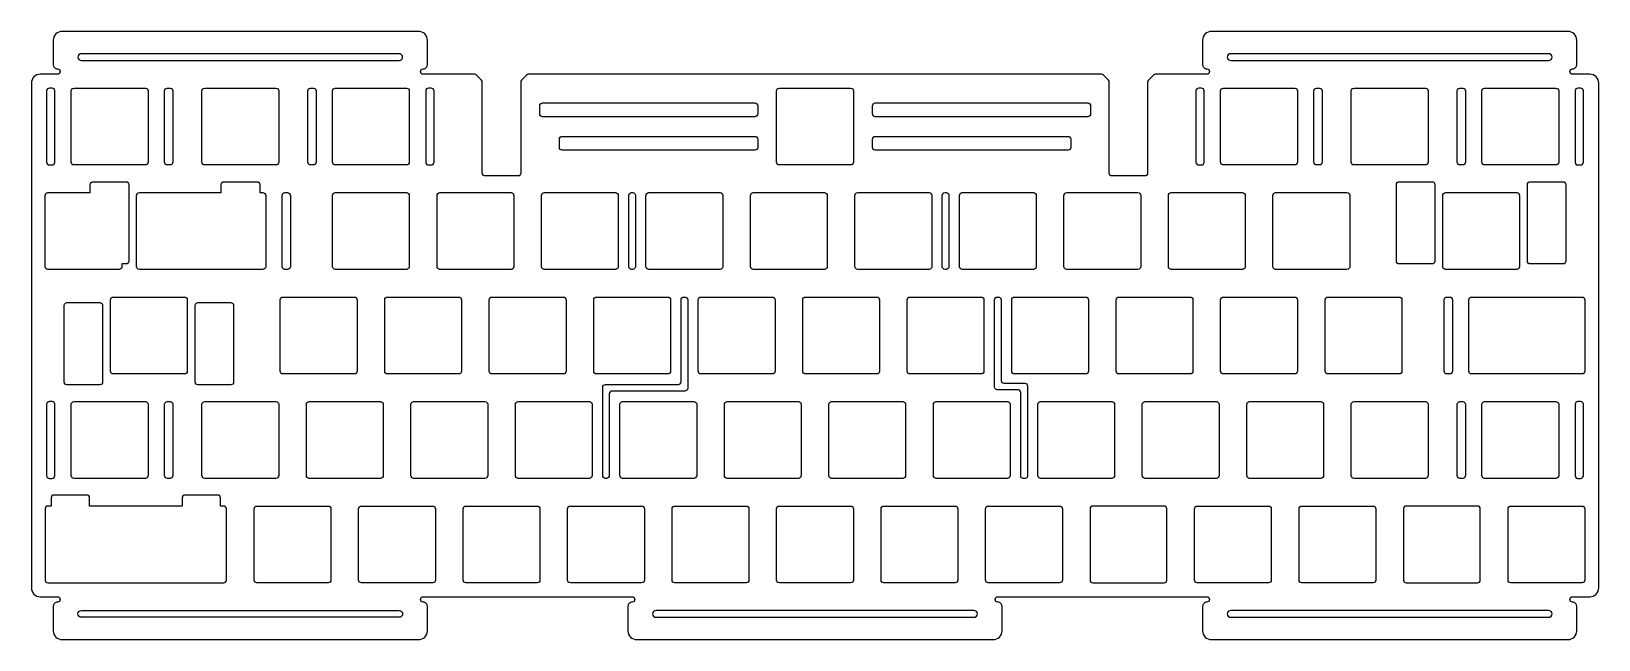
# Model space of a CAD drawing. Header units: millimetres. Extents: x -329 to -43, y 21 to 132.
import ezdxf

# ---------------------------------------------------------------- set-up
doc = ezdxf.new("R2010")
doc.units = ezdxf.units.MM
doc.layers.get('0').update_dxf_attribs({"linetype": 'CONTINUOUS'})

msp = doc.modelspace()

# ---------------------------------------------------------------- linework, layer by layer
for points in [[(-323.01, 131.66, 0.414214), (-324.61, 130.06), (-324.61, 125.58, 0.414214), (-323.86, 124.83, -1), (-323.86, 123.83), (-327.01, 123.83, 0.414214), (-328.61, 122.22), (-328.61, 30.18, 0.414214), (-327.01, 28.57), (-323.86, 28.57, -1), (-323.86, 27.57, 0.414214), (-324.61, 26.82), (-324.61, 22.34, 0.414214), (-323.01, 20.74), (-258.01, 20.74, 0.414214), (-256.41, 22.34), (-256.41, 26.82, 0.414214), (-257.16, 27.57, -1), (-257.16, 28.57), (-219.09, 28.57, -1), (-219.09, 27.57, 0.414214), (-219.84, 26.82), (-219.84, 22.34, 0.414214), (-218.24, 20.74), (-153.24, 20.74, 0.414214), (-151.64, 22.34), (-151.64, 26.82, 0.414214), (-152.39, 27.57, -1), (-152.39, 28.57), (-114.31, 28.57, -1), (-114.31, 27.57, 0.414214), (-115.06, 26.82), (-115.06, 22.34, 0.414214), (-113.46, 20.74), (-48.46, 20.74, 0.414214), (-46.86, 22.34), (-46.86, 26.82, 0.414214), (-47.61, 27.57, -1), (-47.61, 28.57), (-44.46, 28.57, 0.414214), (-42.86, 30.18), (-42.86, 122.22, 0.414214), (-44.46, 123.83), (-47.61, 123.83, -1), (-47.61, 124.83, 0.414214), (-46.86, 125.58), (-46.86, 130.06, 0.414214), (-48.46, 131.66), (-113.46, 131.66, 0.414214), (-115.06, 130.06), (-115.06, 125.58, 0.414214), (-114.31, 124.83, -1), (-114.31, 123.83), (-123.67, 123.83, 0.198912), (-124.03, 123.68), (-124.94, 122.76, 0.198912), (-125.09, 122.41), (-125.09, 105.8, -0.414214), (-125.59, 105.3), (-131.59, 105.3, -0.414214), (-132.09, 105.8), (-132.09, 122.41, 0.198912), (-132.23, 122.76), (-133.15, 123.68, 0.198912), (-133.5, 123.83), (-237.97, 123.83, 0.198912), (-238.33, 123.68), (-239.24, 122.76, 0.198912), (-239.39, 122.41), (-239.39, 105.8, -0.414214), (-239.89, 105.3), (-245.89, 105.3, -0.414214), (-246.39, 105.8), (-246.39, 122.41, 0.198912), (-246.53, 122.76), (-247.45, 123.68, 0.198912), (-247.8, 123.83), (-257.16, 123.83, -1), (-257.16, 124.83, 0.414214), (-256.41, 125.58), (-256.41, 130.06, 0.414214), (-258.01, 131.66)], [(-319.49, 127.58, 1), (-319.49, 126.33), (-261.54, 126.33, 1), (-261.54, 127.58)], [(-109.94, 127.58, 1), (-109.94, 126.33), (-51.99, 126.33, 1), (-51.99, 127.58)], [(-324.83, 107.3, 0.414214), (-324.33, 107.8), (-324.33, 120.8, 0.414214), (-324.83, 121.3), (-325.32, 121.3, 0.414214), (-325.83, 120.8), (-325.83, 107.8, 0.414214), (-325.32, 107.3)], [(-307.82, 107.3), (-320.83, 107.3, -0.414214), (-321.33, 107.8), (-321.33, 120.8, -0.414214), (-320.83, 121.3), (-307.82, 121.3, -0.414214), (-307.32, 120.8), (-307.32, 107.8, -0.414214)], [(-304.32, 107.8), (-304.32, 120.8, -0.414214), (-303.82, 121.3), (-303.32, 121.3, -0.414214), (-302.82, 120.8), (-302.82, 107.8, -0.414214), (-303.32, 107.3), (-303.82, 107.3, -0.414214)], [(-297.01, 121.3), (-284.01, 121.3, -0.414214), (-283.51, 120.8), (-283.51, 107.8, -0.414214), (-284.01, 107.3), (-297.01, 107.3, -0.414214), (-297.51, 107.8), (-297.51, 120.8, -0.414214)], [(-277.2, 107.3), (-277.7, 107.3, -0.414214), (-278.2, 107.8), (-278.2, 120.8, -0.414214), (-277.7, 121.3), (-277.2, 121.3, -0.414214), (-276.7, 120.8), (-276.7, 107.8, -0.414214)], [(-273.7, 107.8), (-273.7, 120.8, -0.414214), (-273.2, 121.3), (-260.2, 121.3, -0.414214), (-259.7, 120.8), (-259.7, 107.8, -0.414214), (-260.2, 107.3), (-273.2, 107.3, -0.414214)], [(-256.2, 121.3, 0.414214), (-256.7, 120.8), (-256.7, 107.8, 0.414214), (-256.2, 107.3), (-255.7, 107.3, 0.414214), (-255.2, 107.8), (-255.2, 120.8, 0.414214), (-255.7, 121.3)], [(-179.24, 107.3), (-192.24, 107.3, -0.414214), (-192.74, 107.8), (-192.74, 120.8, -0.414214), (-192.24, 121.3), (-179.24, 121.3, -0.414214), (-178.74, 120.8), (-178.74, 107.8, -0.414214)], [(-115.28, 107.3, 0.414214), (-114.78, 107.8), (-114.78, 120.8, 0.414214), (-115.28, 121.3), (-115.78, 121.3, 0.414214), (-116.28, 120.8), (-116.28, 107.8, 0.414214), (-115.78, 107.3)], [(-98.28, 107.3), (-111.28, 107.3, -0.414214), (-111.78, 107.8), (-111.78, 120.8, -0.414214), (-111.28, 121.3), (-98.28, 121.3, -0.414214), (-97.78, 120.8), (-97.78, 107.8, -0.414214)], [(-93.78, 107.3), (-94.28, 107.3, -0.414214), (-94.78, 107.8), (-94.78, 120.8, -0.414214), (-94.28, 121.3), (-93.78, 121.3, -0.414214), (-93.28, 120.8), (-93.28, 107.8, -0.414214)], [(-87.46, 121.3), (-74.46, 121.3, -0.414214), (-73.96, 120.8), (-73.96, 107.8, -0.414214), (-74.46, 107.3), (-87.46, 107.3, -0.414214), (-87.96, 107.8), (-87.96, 120.8, -0.414214)], [(-67.65, 107.3), (-68.15, 107.3, -0.414214), (-68.65, 107.8), (-68.65, 120.8, -0.414214), (-68.15, 121.3), (-67.65, 121.3, -0.414214), (-67.15, 120.8), (-67.15, 107.8, -0.414214)], [(-50.65, 107.3), (-63.65, 107.3, -0.414214), (-64.15, 107.8), (-64.15, 120.8, -0.414214), (-63.65, 121.3), (-50.65, 121.3, -0.414214), (-50.15, 120.8), (-50.15, 107.8, -0.414214)], [(-46.65, 121.3, 0.414214), (-47.15, 120.8), (-47.15, 107.8, 0.414214), (-46.65, 107.3), (-46.15, 107.3, 0.414214), (-45.65, 107.8), (-45.65, 120.8, 0.414214), (-46.15, 121.3)], [(-196.69, 116.1), (-235.43, 116.1, -0.414214), (-235.93, 116.6), (-235.93, 118.1, -0.414214), (-235.43, 118.6), (-196.69, 118.6, -0.414214), (-196.19, 118.1), (-196.19, 116.6, -0.414214)], [(-136, 116.1), (-174.74, 116.1, -0.414214), (-175.24, 116.6), (-175.24, 118.1, -0.414214), (-174.74, 118.6), (-136, 118.6, -0.414214), (-135.5, 118.1), (-135.5, 116.6, -0.414214)], [(-231.83, 112.5), (-196.69, 112.5, -0.414214), (-196.19, 112), (-196.19, 110.5, -0.414214), (-196.69, 110), (-231.83, 110, -0.414214), (-232.33, 110.5), (-232.33, 112, -0.414214)], [(-139.6, 110), (-174.74, 110, -0.414214), (-175.24, 110.5), (-175.24, 112, -0.414214), (-174.74, 112.5), (-139.6, 112.5, -0.414214), (-139.1, 112), (-139.1, 110.5, -0.414214)], [(-325.59, 102.25), (-317.86, 102.25), (-317.86, 103.75, -0.414214), (-317.36, 104.25), (-311.36, 104.25, -0.414214), (-310.86, 103.75), (-310.86, 89.75, -0.414214), (-311.36, 89.25), (-312.09, 89.25), (-312.09, 88.75, -0.414214), (-312.59, 88.25), (-325.59, 88.25, -0.414214), (-326.09, 88.75), (-326.09, 101.75, -0.414214)], [(-293.48, 104.25), (-287.48, 104.25, -0.414214), (-286.98, 103.75), (-286.98, 102.25), (-286.39, 102.25, -0.414214), (-285.89, 101.75), (-285.89, 88.75, -0.414214), (-286.39, 88.25), (-308.92, 88.25, -0.414214), (-309.42, 88.75), (-309.42, 101.75, -0.414214), (-308.92, 102.25), (-293.98, 102.25), (-293.98, 103.75, -0.414214)], [(-73.23, 89.25), (-79.23, 89.25, -0.414214), (-79.73, 89.75), (-79.73, 103.75, -0.414214), (-79.23, 104.25), (-73.23, 104.25, -0.414214), (-72.73, 103.75), (-72.73, 89.75, -0.414214)], [(-55.86, 89.75), (-55.86, 103.75, -0.414214), (-55.36, 104.25), (-49.36, 104.25, -0.414214), (-48.86, 103.75), (-48.86, 89.75, -0.414214), (-49.36, 89.25), (-55.36, 89.25, -0.414214)], [(-282.89, 88.75), (-282.89, 101.75, -0.414214), (-282.39, 102.25), (-281.89, 102.25, -0.414214), (-281.39, 101.75), (-281.39, 88.75, -0.414214), (-281.89, 88.25), (-282.39, 88.25, -0.414214)], [(-260.2, 88.25), (-273.2, 88.25, -0.414214), (-273.7, 88.75), (-273.7, 101.75, -0.414214), (-273.2, 102.25), (-260.2, 102.25, -0.414214), (-259.7, 101.75), (-259.7, 88.75, -0.414214)], [(-241.15, 88.25), (-254.15, 88.25, -0.414214), (-254.65, 88.75), (-254.65, 101.75, -0.414214), (-254.15, 102.25), (-241.15, 102.25, -0.414214), (-240.65, 101.75), (-240.65, 88.75, -0.414214)], [(-222.1, 88.25), (-235.1, 88.25, -0.414214), (-235.6, 88.75), (-235.6, 101.75, -0.414214), (-235.1, 102.25), (-222.1, 102.25, -0.414214), (-221.6, 101.75), (-221.6, 88.75, -0.414214)], [(-219.68, 88.75), (-219.68, 101.75, -0.414214), (-219.18, 102.25), (-218.98, 102.25, -0.414214), (-218.47, 101.75), (-218.47, 88.75, -0.414214), (-218.98, 88.25), (-219.18, 88.25, -0.414214)], [(-216.55, 88.75), (-216.55, 101.75, -0.414214), (-216.05, 102.25), (-203.05, 102.25, -0.414214), (-202.55, 101.75), (-202.55, 88.75, -0.414214), (-203.05, 88.25), (-216.05, 88.25, -0.414214)], [(-184, 88.25), (-197, 88.25, -0.414214), (-197.5, 88.75), (-197.5, 101.75, -0.414214), (-197, 102.25), (-184, 102.25, -0.414214), (-183.5, 101.75), (-183.5, 88.75, -0.414214)], [(-164.95, 88.25), (-177.95, 88.25, -0.414214), (-178.45, 88.75), (-178.45, 101.75, -0.414214), (-177.95, 102.25), (-164.95, 102.25, -0.414214), (-164.45, 101.75), (-164.45, 88.75, -0.414214)], [(-162.53, 88.75), (-162.53, 101.75, -0.414214), (-162.03, 102.25), (-161.83, 102.25, -0.414214), (-161.32, 101.75), (-161.32, 88.75, -0.414214), (-161.83, 88.25), (-162.03, 88.25, -0.414214)], [(-145.9, 88.25), (-158.9, 88.25, -0.414214), (-159.4, 88.75), (-159.4, 101.75, -0.414214), (-158.9, 102.25), (-145.9, 102.25, -0.414214), (-145.4, 101.75), (-145.4, 88.75, -0.414214)], [(-140.35, 88.75), (-140.35, 101.75, -0.414214), (-139.85, 102.25), (-126.85, 102.25, -0.414214), (-126.35, 101.75), (-126.35, 88.75, -0.414214), (-126.85, 88.25), (-139.85, 88.25, -0.414214)], [(-107.8, 88.25), (-120.8, 88.25, -0.414214), (-121.3, 88.75), (-121.3, 101.75, -0.414214), (-120.8, 102.25), (-107.8, 102.25, -0.414214), (-107.3, 101.75), (-107.3, 88.75, -0.414214)], [(-88.75, 88.25), (-101.75, 88.25, -0.414214), (-102.25, 88.75), (-102.25, 101.75, -0.414214), (-101.75, 102.25), (-88.75, 102.25, -0.414214), (-88.25, 101.75), (-88.25, 88.75, -0.414214)], [(-57.79, 88.25), (-70.79, 88.25, -0.414214), (-71.29, 88.75), (-71.29, 101.75, -0.414214), (-70.79, 102.25), (-57.79, 102.25, -0.414214), (-57.29, 101.75), (-57.29, 88.75, -0.414214)], [(-314.18, 69.7), (-314.18, 82.7, -0.414214), (-313.68, 83.2), (-300.68, 83.2, -0.414214), (-300.18, 82.7), (-300.18, 69.7, -0.414214), (-300.68, 69.2), (-313.68, 69.2, -0.414214)], [(-269.73, 69.2), (-282.73, 69.2, -0.414214), (-283.23, 69.7), (-283.23, 82.7, -0.414214), (-282.73, 83.2), (-269.73, 83.2, -0.414214), (-269.23, 82.7), (-269.23, 69.7, -0.414214)], [(-263.68, 83.2), (-250.68, 83.2, -0.414214), (-250.18, 82.7), (-250.18, 69.7, -0.414214), (-250.68, 69.2), (-263.68, 69.2, -0.414214), (-264.18, 69.7), (-264.18, 82.7, -0.414214)], [(-231.62, 69.2), (-244.63, 69.2, -0.414214), (-245.13, 69.7), (-245.13, 82.7, -0.414214), (-244.63, 83.2), (-231.62, 83.2, -0.414214), (-231.12, 82.7), (-231.12, 69.7, -0.414214)], [(-226.08, 69.7), (-226.08, 82.7, -0.414214), (-225.58, 83.2), (-212.57, 83.2, -0.414214), (-212.07, 82.7), (-212.07, 69.7, -0.414214), (-212.57, 69.2), (-225.58, 69.2, -0.414214)], [(-210.65, 67.27, 0.414214), (-210.15, 67.77), (-210.15, 82.7, -0.414214), (-209.65, 83.2), (-209.45, 83.2, -0.414214), (-208.95, 82.7), (-208.95, 66.57, -0.414214), (-209.45, 66.07), (-222.74, 66.07, 0.414214), (-223.24, 65.57), (-223.24, 50.65, -0.414214), (-223.74, 50.15), (-223.94, 50.15, -0.414214), (-224.44, 50.65), (-224.44, 66.77, -0.414214), (-223.94, 67.27)], [(-193.53, 69.2), (-206.53, 69.2, -0.414214), (-207.03, 69.7), (-207.03, 82.7, -0.414214), (-206.53, 83.2), (-193.53, 83.2, -0.414214), (-193.03, 82.7), (-193.03, 69.7, -0.414214)], [(-174.48, 69.2), (-187.47, 69.2, -0.414214), (-187.97, 69.7), (-187.97, 82.7, -0.414214), (-187.47, 83.2), (-174.48, 83.2, -0.414214), (-173.98, 82.7), (-173.98, 69.7, -0.414214)], [(-155.43, 69.2), (-168.43, 69.2, -0.414214), (-168.93, 69.7), (-168.93, 82.7, -0.414214), (-168.43, 83.2), (-155.43, 83.2, -0.414214), (-154.93, 82.7), (-154.93, 69.7, -0.414214)], [(-151.8, 68.01, 0.414214), (-151.3, 67.51), (-147.51, 67.51, -0.414214), (-147.01, 67.01), (-147.01, 50.55, -0.414214), (-147.41, 50.15), (-147.81, 50.15, -0.414214), (-148.22, 50.55), (-148.22, 65.81, 0.414214), (-148.72, 66.31), (-152.4, 66.31), (-152.5, 66.31, -0.414214), (-153, 66.81), (-153, 69.2), (-153, 82.7, -0.414202), (-152.5, 83.2), (-152.4, 83.2), (-152.3, 83.2, -0.414214), (-151.8, 82.7)], [(-149.88, 69.7), (-149.88, 82.7, -0.414214), (-149.38, 83.2), (-136.38, 83.2, -0.414214), (-135.88, 82.7), (-135.88, 69.7, -0.414214), (-136.38, 69.2), (-149.38, 69.2, -0.414214)], [(-117.33, 69.2), (-130.32, 69.2, -0.414214), (-130.82, 69.7), (-130.82, 82.7, -0.414214), (-130.32, 83.2), (-117.33, 83.2, -0.414214), (-116.83, 82.7), (-116.83, 69.7, -0.414214)], [(-98.28, 69.2), (-111.28, 69.2, -0.414214), (-111.78, 69.7), (-111.78, 82.7, -0.414214), (-111.28, 83.2), (-98.28, 83.2, -0.414214), (-97.78, 82.7), (-97.78, 69.7, -0.414214)], [(-79.22, 69.2), (-92.22, 69.2, -0.414214), (-92.73, 69.7), (-92.73, 82.7, -0.414214), (-92.22, 83.2), (-79.22, 83.2, -0.414214), (-78.72, 82.7), (-78.72, 69.7, -0.414214)], [(-70.03, 69.2), (-70.53, 69.2, -0.414214), (-71.03, 69.7), (-71.03, 82.7, -0.414214), (-70.53, 83.2), (-70.03, 83.2, -0.414214), (-69.53, 82.7), (-69.53, 69.7, -0.414214)], [(-66.03, 83.2), (-45.89, 83.2, -0.414214), (-45.39, 82.7), (-45.39, 69.7, -0.414214), (-45.89, 69.2), (-66.03, 69.2, -0.414214), (-66.53, 69.7), (-66.53, 82.7, -0.414214)], [(-322.62, 67.7), (-322.62, 81.7, -0.414214), (-322.12, 82.2), (-316.12, 82.2, -0.414214), (-315.62, 81.7), (-315.62, 67.7, -0.414214), (-316.12, 67.2), (-322.12, 67.2, -0.414214)], [(-298.74, 67.7), (-298.74, 81.7, -0.414214), (-298.24, 82.2), (-292.24, 82.2, -0.414214), (-291.74, 81.7), (-291.74, 67.7, -0.414214), (-292.24, 67.2), (-298.24, 67.2, -0.414214)], [(-324.33, 63.65, 0.414214), (-324.83, 64.15), (-325.32, 64.15, 0.414214), (-325.83, 63.65), (-325.83, 50.65, 0.414214), (-325.32, 50.15), (-324.83, 50.15, 0.414214), (-324.33, 50.65)], [(-307.82, 50.15), (-320.83, 50.15, -0.414214), (-321.33, 50.65), (-321.33, 63.65, -0.414214), (-320.83, 64.15), (-307.82, 64.15, -0.414214), (-307.32, 63.65), (-307.32, 50.65, -0.414214)], [(-303.32, 50.15), (-303.82, 50.15, -0.414214), (-304.32, 50.65), (-304.32, 63.65, -0.414214), (-303.82, 64.15), (-303.32, 64.15, -0.414214), (-302.82, 63.65), (-302.82, 50.65, -0.414214)], [(-284.01, 50.15), (-297.01, 50.15, -0.414214), (-297.51, 50.65), (-297.51, 63.65, -0.414214), (-297.01, 64.15), (-284.01, 64.15, -0.414214), (-283.51, 63.65), (-283.51, 50.65, -0.414214)], [(-278.46, 50.65), (-278.46, 63.65, -0.414214), (-277.96, 64.15), (-264.96, 64.15, -0.414214), (-264.46, 63.65), (-264.46, 50.65, -0.414214), (-264.96, 50.15), (-277.96, 50.15, -0.414214)], [(-258.91, 64.15), (-245.91, 64.15, -0.414214), (-245.41, 63.65), (-245.41, 50.65, -0.414214), (-245.91, 50.15), (-258.91, 50.15, -0.414214), (-259.41, 50.65), (-259.41, 63.65, -0.414214)], [(-226.86, 50.15), (-239.86, 50.15, -0.414214), (-240.36, 50.65), (-240.36, 63.65, -0.414214), (-239.86, 64.15), (-226.86, 64.15, -0.414214), (-226.36, 63.65), (-226.36, 50.65, -0.414214)], [(-207.81, 50.15), (-220.81, 50.15, -0.414214), (-221.31, 50.65), (-221.31, 63.65, -0.414214), (-220.81, 64.15), (-207.81, 64.15, -0.414214), (-207.31, 63.65), (-207.31, 50.65, -0.414214)], [(-202.26, 50.65), (-202.26, 63.65, -0.414214), (-201.76, 64.15), (-188.76, 64.15, -0.414214), (-188.26, 63.65), (-188.26, 50.65, -0.414214), (-188.76, 50.15), (-201.76, 50.15, -0.414214)], [(-169.71, 50.15), (-182.71, 50.15, -0.414214), (-183.21, 50.65), (-183.21, 63.65, -0.414214), (-182.71, 64.15), (-169.71, 64.15, -0.414214), (-169.21, 63.65), (-169.21, 50.65, -0.414214)], [(-150.66, 50.15), (-163.66, 50.15, -0.414214), (-164.16, 50.65), (-164.16, 63.65, -0.414214), (-163.66, 64.15), (-150.66, 64.15, -0.414214), (-150.16, 63.65), (-150.16, 50.65, -0.414214)], [(-131.61, 50.15), (-144.61, 50.15, -0.414214), (-145.11, 50.65), (-145.11, 63.65, -0.414214), (-144.61, 64.15), (-131.61, 64.15, -0.414214), (-131.11, 63.65), (-131.11, 50.65, -0.414214)], [(-112.56, 50.15), (-125.56, 50.15, -0.414214), (-126.06, 50.65), (-126.06, 63.65, -0.414214), (-125.56, 64.15), (-112.56, 64.15, -0.414214), (-112.06, 63.65), (-112.06, 50.65, -0.414214)], [(-93.51, 50.15), (-106.51, 50.15, -0.414214), (-107.01, 50.65), (-107.01, 63.65, -0.414214), (-106.51, 64.15), (-93.51, 64.15, -0.414214), (-93.01, 63.65), (-93.01, 50.65, -0.414214)], [(-74.46, 50.15), (-87.46, 50.15, -0.414214), (-87.96, 50.65), (-87.96, 63.65, -0.414214), (-87.46, 64.15), (-74.46, 64.15, -0.414214), (-73.96, 63.65), (-73.96, 50.65, -0.414214)], [(-67.65, 50.15), (-68.15, 50.15, -0.414214), (-68.65, 50.65), (-68.65, 63.65, -0.414214), (-68.15, 64.15), (-67.65, 64.15, -0.414214), (-67.15, 63.65), (-67.15, 50.65, -0.414214)], [(-50.65, 50.15), (-63.65, 50.15, -0.414214), (-64.15, 50.65), (-64.15, 63.65, -0.414214), (-63.65, 64.15), (-50.65, 64.15, -0.414214), (-50.15, 63.65), (-50.15, 50.65, -0.414214)], [(-46.65, 64.15, 0.414214), (-47.15, 63.65), (-47.15, 50.65, 0.414214), (-46.65, 50.15), (-46.15, 50.15, 0.414214), (-45.65, 50.65), (-45.65, 63.65, 0.414214), (-46.15, 64.15)], [(-324.5, 47.1, 0.414214), (-325, 46.6), (-325, 45.1), (-325.59, 45.1, 0.414214), (-326.09, 44.6), (-326.09, 31.6, 0.414214), (-325.59, 31.1), (-293.54, 31.1, 0.414214), (-293.04, 31.6), (-293.04, 44.6, 0.414214), (-293.54, 45.1), (-294.12, 45.1), (-294.12, 46.6, 0.414214), (-294.62, 47.1), (-300.62, 47.1, 0.414214), (-301.12, 46.6), (-301.12, 45.1), (-318, 45.1), (-318, 46.6, 0.414214), (-318.5, 47.1)], [(-274.49, 31.1), (-287.49, 31.1, -0.414214), (-287.99, 31.6), (-287.99, 44.6, -0.414214), (-287.49, 45.1), (-274.49, 45.1, -0.414214), (-273.99, 44.6), (-273.99, 31.6, -0.414214)], [(-268.44, 45.1), (-255.44, 45.1, -0.414214), (-254.94, 44.6), (-254.94, 31.6, -0.414214), (-255.44, 31.1), (-268.44, 31.1, -0.414214), (-268.94, 31.6), (-268.94, 44.6, -0.414214)], [(-236.39, 31.1), (-249.39, 31.1, -0.414214), (-249.89, 31.6), (-249.89, 44.6, -0.414214), (-249.39, 45.1), (-236.39, 45.1, -0.414214), (-235.89, 44.6), (-235.89, 31.6, -0.414214)], [(-217.34, 31.1), (-230.34, 31.1, -0.414214), (-230.84, 31.6), (-230.84, 44.6, -0.414214), (-230.34, 45.1), (-217.34, 45.1, -0.414214), (-216.84, 44.6), (-216.84, 31.6, -0.414214)], [(-198.29, 31.1), (-211.29, 31.1, -0.414214), (-211.79, 31.6), (-211.79, 44.6, -0.414214), (-211.29, 45.1), (-198.29, 45.1, -0.414214), (-197.79, 44.6), (-197.79, 31.6, -0.414214)], [(-179.24, 31.1), (-192.24, 31.1, -0.414214), (-192.74, 31.6), (-192.74, 44.6, -0.414214), (-192.24, 45.1), (-179.24, 45.1, -0.414214), (-178.74, 44.6), (-178.74, 31.6, -0.414214)], [(-160.19, 31.1), (-173.19, 31.1, -0.414214), (-173.69, 31.6), (-173.69, 44.6, -0.414214), (-173.19, 45.1), (-160.19, 45.1, -0.414214), (-159.69, 44.6), (-159.69, 31.6, -0.414214)], [(-141.14, 31.1), (-154.14, 31.1, -0.414214), (-154.64, 31.6), (-154.64, 44.6, -0.414214), (-154.14, 45.1), (-141.14, 45.1, -0.414214), (-140.64, 44.6), (-140.64, 31.6, -0.414214)], [(-122.09, 31.1, 0.414214), (-121.59, 31.6), (-121.59, 44.6, 0.414214), (-122.09, 45.1), (-135.09, 45.1, 0.414214), (-135.59, 44.6), (-135.59, 31.6, 0.414214), (-135.09, 31.1)], [(-103.04, 31.1), (-116.04, 31.1, -0.414214), (-116.54, 31.6), (-116.54, 44.6, -0.414214), (-116.04, 45.1), (-103.04, 45.1, -0.414214), (-102.54, 44.6), (-102.54, 31.6, -0.414214)], [(-83.99, 31.1), (-96.99, 31.1, -0.414214), (-97.49, 31.6), (-97.49, 44.6, -0.414214), (-96.99, 45.1), (-83.99, 45.1, -0.414214), (-83.49, 44.6), (-83.49, 31.6, -0.414214)], [(-64.94, 31.1, 0.414214), (-64.44, 31.6), (-64.44, 44.6, 0.414214), (-64.94, 45.1), (-77.94, 45.1, 0.414214), (-78.44, 44.6), (-78.44, 31.6, 0.414214), (-77.94, 31.1)], [(-58.89, 45.1), (-45.89, 45.1, -0.414214), (-45.39, 44.6), (-45.39, 31.6, -0.414214), (-45.89, 31.1), (-58.89, 31.1, -0.414214), (-59.39, 31.6), (-59.39, 44.6, -0.414214)], [(-261.54, 24.82), (-319.49, 24.82, -1), (-319.49, 26.07), (-261.54, 26.07, -1)], [(-214.71, 26.07, 1), (-214.71, 24.82), (-156.76, 24.82, 1), (-156.76, 26.07)], [(-51.99, 24.82, 1), (-51.99, 26.07), (-109.94, 26.07, 1), (-109.94, 24.82)]]:
    msp.add_lwpolyline(points, format="xyb", close=True)

doc.saveas('drawing.dxf')
